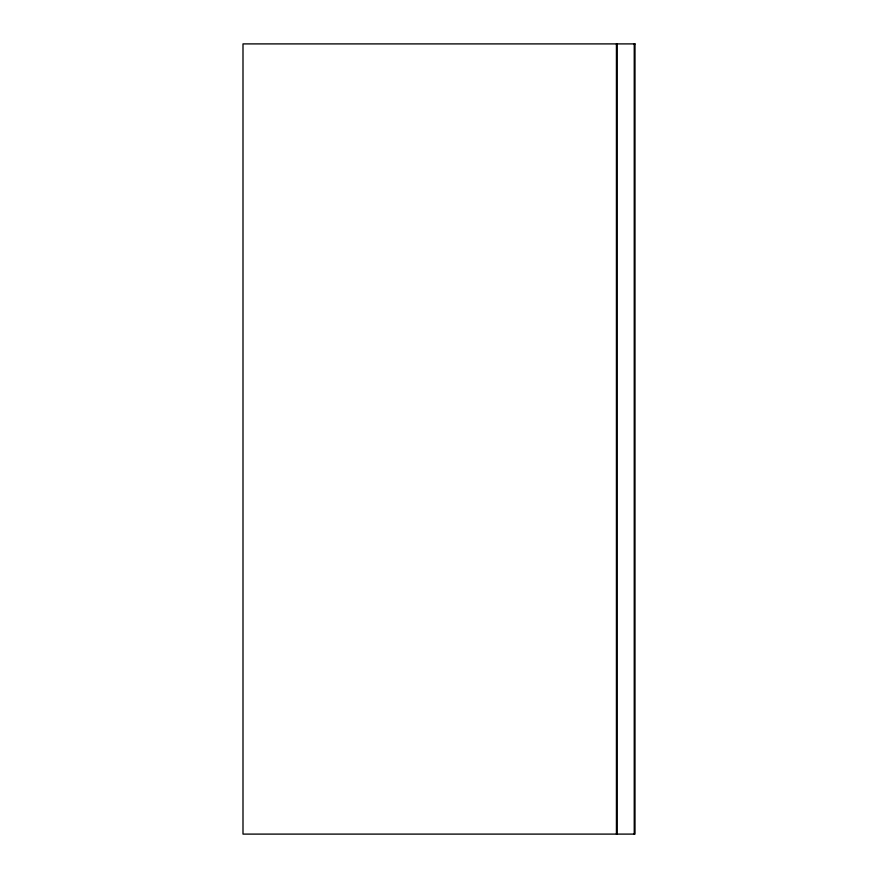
<?xml version="1.0" encoding="UTF-8"?>
<svg xmlns="http://www.w3.org/2000/svg" width="878" height="878" viewBox="0 0 878 878"><rect width="100%" height="100%" fill="white"/><g stroke="black" fill="none" stroke-linecap="round" stroke-linejoin="round"><path stroke-width="1.32" d="M634.234 43.9L634.234 834.1M617.19 43.9L617.19 834.1M616.422 43.9L616.422 834.1M635.003 43.9L242.997 43.9L242.997 834.1L635.003 834.1L635.003 43.9"/></g></svg>
